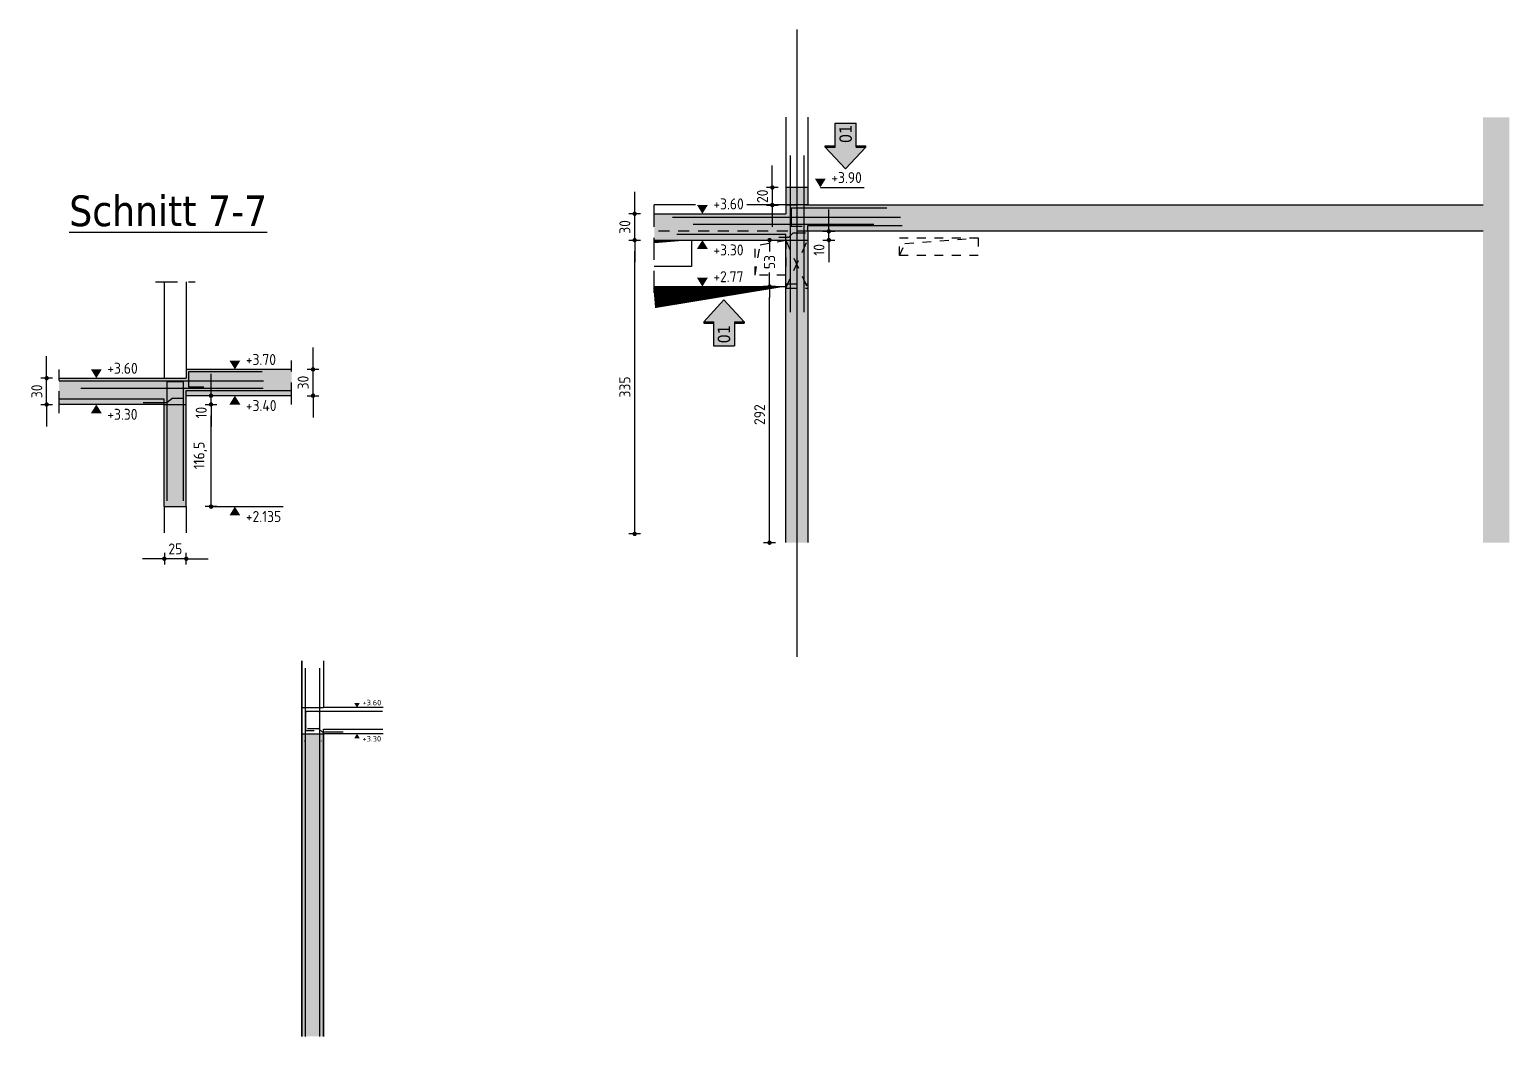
# Model space of a CAD drawing. Extents: x -19 to 96, y 0 to 49.
# Drawn here: x -18.94 to -2.07, y 22.41 to 33.89 of the extents above; entities that cross this region are included whole.
import ezdxf
from ezdxf.enums import TextEntityAlignment as Align

# ---------------------------------------------------------------- set-up
doc = ezdxf.new("R2010")
doc.units = 0
doc.header["$LTSCALE"] = 0.5
for name, pattern in [('AUSGEZOGEN', [1000.01, 1000, 0.01]), ('DASHED', [0.75, 0.5, -0.25]), ('HIDDEN', [0.375, 0.25, -0.125]), ('HIDDEN2', [0.187, 0.125, -0.062])]:
    doc.linetypes.add(name, pattern=pattern)
for name, color, linetype in [('ACHSEN', 7, 'Continuous'), ('AFU', 7, 'Continuous'), ('BETON', 7, 'Continuous'), ('grau_hell', 7, 'Continuous'), ('grau_mittel', 7, 'Continuous'), ('HILFE', 7, 'Continuous'), ('INDEX', 7, 'Continuous'), ('koten', 7, 'Continuous'), ('MASSE', 7, 'Continuous'), ('OBJEKT', 7, 'Continuous'), ('RND', 7, 'Continuous'), ('SCHATTEN', 7, 'Continuous'), ('TEXT', 7, 'Continuous'), ('VERDECKT', 7, 'Continuous'), ('WD', 7, 'Continuous')]:
    doc.layers.add(name, color=color, linetype=linetype)
doc.layers.add('NOPLOT', color=7, linetype='Continuous', plot=False)
doc.styles.add('helv', font='tahoma.ttf')
doc.styles.add('txt', font='isocp.shx')
doc.linetypes.add('AFU_50K', pattern='A,0.15,["/",Standard,S=0.2,R=0,X=-0.01,Y=-0.1],0.07,["/",Standard,S=0.2,R=0,X=-0.01,Y=-0.1],0.15', length=0.37)
doc.dimstyles.new('DOT_I', dxfattribs={"dimscale": 0.5, "dimtxt": 0.25, "dimasz": 0.25, "dimexe": 0.1, "dimexo": 0.3, "dimgap": 0.1, "dimtad": 1, "dimdec": 3, "dimzin": 3, "dimtxsty": 'txt', "dimblk": 'DOT', "dimblk1": 'DOT', "dimblk2": 'DOT', "dimsah": 1, "dimcen": 0.1, "dimse1": 1, "dimse2": 1, "dimazin": 0, "dimtfac": 1, "dimtdec": 4, "dimtix": 1, "dimtmove": 2, "dimatfit": 3, "dimfxl": 0, "dimtvp": 1, "dimtolj": 1, "dimtzin": 0, "dimarcsym": 0})

# ---------------------------------------------------------------- blocks, each defined once
blk = doc.blocks.new('okrd_o')
at = {"layer": 'koten', "color": 7, "linetype": 'Continuous'}
blk.add_solid([(-0.125, 0.202), (0.125, 0.202), (0, 0)], dxfattribs=at)
at = {"layer": 'koten', "style": 'txt'}
blk.add_attdef('OKRD', (0.25, 0.1), '', height=0.25, dxfattribs=at)
blk = doc.blocks.new('okrd_u')
at = {"layer": 'koten', "color": 7, "linetype": 'Continuous'}
blk.add_solid([(-0.125, -0.202), (0.125, -0.202), (0, 0)], dxfattribs=at)
at = {"layer": 'koten', "style": 'txt'}
blk.add_attdef('OKRD', (0.25, -0.35), '', height=0.25, dxfattribs=at)
blk = doc.blocks.new('DOT')
at = {"layer": 'MASSE', "color": 7, "linetype": 'Continuous'}
for p, q in [((0, 0), (-1, 0)), ((0, 0.54), (0, -0.54))]:
    blk.add_line(p, q, dxfattribs=at)
at = {"layer": 'MASSE', "color": 7, "linetype": 'Continuous', "const_width": 0.2}
blk.add_lwpolyline([(-0.1, 0, 1), (0.1, 0, 1)], format="xyb", close=True, dxfattribs=at)
blk = doc.blocks.new('*D201')
at = {"layer": 'Defpoints', "color": 0, "linetype": 'AUSGEZOGEN', "transparency": 16777216}
for p in [(-12.039, 31.791), (-12.039, 31.791), (-12.039, 31.491)]:
    blk.add_point(p, dxfattribs=at)
at = {"layer": 'MASSE', "color": 0, "linetype": 'AUSGEZOGEN', "lineweight": -2, "transparency": 16777216}
for p, q in [((-12.039, 31.916), (-12.039, 32.041)), ((-12.039, 31.491), (-12.039, 31.791)), ((-12.039, 31.366), (-12.039, 31.241))]:
    blk.add_line(p, q, dxfattribs=at)
at = {"layer": 'MASSE', "color": 0, "linetype": 'AUSGEZOGEN', "lineweight": -2, "transparency": 16777216, "xscale": 0.125, "yscale": 0.125, "zscale": 0.125}
for p, rotation in [((-12.039, 31.791), 270), ((-12.039, 31.491), 90)]:
    blk.add_blockref('DOT', p, dxfattribs=dict(at, rotation=rotation))
at = {"layer": 'MASSE', "color": 0, "linetype": 'AUSGEZOGEN', "transparency": 16777216, "insert": (-12.151, 31.641), "char_height": 0.125, "attachment_point": 5, "rotation": 90, "style": 'txt'}
blk.add_mtext('\\A1;30', dxfattribs=at)
blk = doc.blocks.new('*D202')
at = {"layer": 'Defpoints', "color": 0, "linetype": 'AUSGEZOGEN', "transparency": 16777216}
for p in [(-10.501, 31.491), (-10.501, 31.491), (-10.501, 30.961)]:
    blk.add_point(p, dxfattribs=at)
at = {"layer": 'MASSE', "color": 0, "linetype": 'AUSGEZOGEN', "lineweight": -2, "transparency": 16777216}
for p, q in [((-10.501, 31.366), (-10.501, 31.363)), ((-10.501, 31.086), (-10.501, 31.12))]:
    blk.add_line(p, q, dxfattribs=at)
at = {"layer": 'MASSE', "color": 0, "linetype": 'AUSGEZOGEN', "lineweight": -2, "transparency": 16777216, "xscale": 0.125, "yscale": 0.125, "zscale": 0.125}
for p, rotation in [((-10.501, 31.491), 90), ((-10.501, 30.961), 270)]:
    blk.add_blockref('DOT', p, dxfattribs=dict(at, rotation=rotation))
at = {"layer": 'MASSE', "color": 0, "linetype": 'AUSGEZOGEN', "transparency": 16777216, "insert": (-10.501, 31.241), "char_height": 0.125, "attachment_point": 5, "rotation": 90, "style": 'txt'}
blk.add_mtext('\\A1;53', dxfattribs=at)
blk = doc.blocks.new('*D203')
at = {"layer": 'Defpoints', "color": 0, "linetype": 'AUSGEZOGEN', "transparency": 16777216}
for p in [(-9.825, 31.591), (-9.825, 31.591), (-9.825, 31.491)]:
    blk.add_point(p, dxfattribs=at)
at = {"layer": 'MASSE', "color": 0, "linetype": 'AUSGEZOGEN', "lineweight": -2, "transparency": 16777216}
for p, q in [((-9.825, 31.716), (-9.825, 31.841)), ((-9.825, 31.491), (-9.825, 31.591)), ((-9.825, 31.366), (-9.825, 31.241))]:
    blk.add_line(p, q, dxfattribs=at)
at = {"layer": 'MASSE', "color": 0, "linetype": 'AUSGEZOGEN', "lineweight": -2, "transparency": 16777216, "xscale": 0.125, "yscale": 0.125, "zscale": 0.125}
for p, rotation in [((-9.825, 31.591), 270), ((-9.825, 31.491), 90)]:
    blk.add_blockref('DOT', p, dxfattribs=dict(at, rotation=rotation))
at = {"layer": 'MASSE', "color": 0, "linetype": 'AUSGEZOGEN', "transparency": 16777216, "insert": (-9.937, 31.38), "char_height": 0.125, "attachment_point": 5, "rotation": 90, "style": 'txt'}
blk.add_mtext('\\A1;10', dxfattribs=at)
blk = doc.blocks.new('*D204')
at = {"layer": 'Defpoints', "color": 0, "linetype": 'AUSGEZOGEN', "transparency": 16777216}
for p in [(-12.039, 31.491), (-12.039, 31.491), (-12.039, 28.141)]:
    blk.add_point(p, dxfattribs=at)
at = {"layer": 'MASSE', "color": 0, "linetype": 'AUSGEZOGEN', "lineweight": -2, "transparency": 16777216}
blk.add_line((-12.039, 28.266), (-12.039, 31.366), dxfattribs=at)
at = {"layer": 'MASSE', "color": 0, "linetype": 'AUSGEZOGEN', "lineweight": -2, "transparency": 16777216, "xscale": 0.125, "yscale": 0.125, "zscale": 0.125}
for p, rotation in [((-12.039, 31.491), 90), ((-12.039, 28.141), 270)]:
    blk.add_blockref('DOT', p, dxfattribs=dict(at, rotation=rotation))
at = {"layer": 'MASSE', "color": 0, "linetype": 'AUSGEZOGEN', "transparency": 16777216, "insert": (-12.151, 29.816), "char_height": 0.125, "attachment_point": 5, "rotation": 90, "style": 'txt'}
blk.add_mtext('\\A1;335', dxfattribs=at)
blk = doc.blocks.new('*D205')
at = {"layer": 'Defpoints', "color": 0, "linetype": 'AUSGEZOGEN', "transparency": 16777216}
for p in [(-10.501, 30.961), (-10.501, 30.961), (-10.501, 28.041)]:
    blk.add_point(p, dxfattribs=at)
at = {"layer": 'MASSE', "color": 0, "linetype": 'AUSGEZOGEN', "lineweight": -2, "transparency": 16777216}
blk.add_line((-10.501, 28.166), (-10.501, 30.836), dxfattribs=at)
at = {"layer": 'MASSE', "color": 0, "linetype": 'AUSGEZOGEN', "lineweight": -2, "transparency": 16777216, "xscale": 0.125, "yscale": 0.125, "zscale": 0.125}
for p, rotation in [((-10.501, 30.961), 90), ((-10.501, 28.041), 270)]:
    blk.add_blockref('DOT', p, dxfattribs=dict(at, rotation=rotation))
at = {"layer": 'MASSE', "color": 0, "linetype": 'AUSGEZOGEN', "transparency": 16777216, "insert": (-10.614, 29.501), "char_height": 0.125, "attachment_point": 5, "rotation": 90, "style": 'txt'}
blk.add_mtext('\\A1;292', dxfattribs=at)
blk = doc.blocks.new('hin_ind5')
at = {"layer": 'grau_hell', "linetype": 'AUSGEZOGEN'}
h = blk.add_hatch(color=9, dxfattribs=at)
h.dxf.hatch_style = 2
h.paths.add_polyline_path([(0, 0), (0.619, -0.577), (0.619, -0.3), (1.306, -0.3), (1.306, 0.3), (0.619, 0.3), (0.619, 0.577)])
h.paths.add_polyline_path([(0.34, -0.274), (1.311, -0.274), (1.311, 0.274), (0.34, 0.274)], flags=9)
at = {"layer": 'OBJEKT', "linetype": 'AUSGEZOGEN'}
for points in [[(0.619, 0.3), (0.66, 0.3), (0.66, 0.577), (0.619, 0.577)], [(0.619, -0.577), (0.66, -0.577), (0.66, -0.3), (0.619, -0.3)]]:
    blk.add_hatch(color=1, dxfattribs=at).paths.add_polyline_path(points)
at = {"layer": 'OBJEKT', "color": 1, "linetype": 'AUSGEZOGEN'}
for p, q in [((0, 0), (0.619, 0.577)), ((0.619, 0.577), (0.619, 0.3)), ((0.619, 0.577), (0.66, 0.577)), ((0.66, 0.577), (0.66, 0.3)), ((0, 0), (0.619, -0.577)), ((0.619, 0.3), (1.306, 0.3)), ((1.306, 0.3), (1.306, -0.3)), ((0.619, -0.3), (0.619, -0.577)), ((0.619, -0.3), (1.306, -0.3)), ((0.66, -0.3), (0.66, -0.577))]:
    blk.add_line(p, q, dxfattribs=at)
at = {"layer": 'OBJEKT', "color": 7, "linetype": 'AUSGEZOGEN'}
blk.add_line((0.619, -0.577), (0.66, -0.577), dxfattribs=at)
at = {"layer": 'INDEX', "color": 1, "linetype": 'Continuous', "style": 'helv'}
blk.add_attdef('INDEX', text='', height=0.35, rotation=360, dxfattribs=at).set_placement((1.259, 0), align=Align.MIDDLE_RIGHT)
blk = doc.blocks.new('*D206')
at = {"layer": 'Defpoints', "color": 0, "linetype": 'AUSGEZOGEN', "transparency": 16777216}
for p in [(-10.47, 32.091), (-10.47, 31.891), (-10.47, 31.891)]:
    blk.add_point(p, dxfattribs=at)
at = {"layer": 'MASSE', "color": 0, "linetype": 'AUSGEZOGEN', "lineweight": -2, "transparency": 16777216}
for p, q in [((-10.47, 32.216), (-10.47, 32.341)), ((-10.47, 32.091), (-10.47, 31.891)), ((-10.47, 31.766), (-10.47, 31.641))]:
    blk.add_line(p, q, dxfattribs=at)
at = {"layer": 'MASSE', "color": 0, "linetype": 'AUSGEZOGEN', "lineweight": -2, "transparency": 16777216, "xscale": 0.125, "yscale": 0.125, "zscale": 0.125}
for p, rotation in [((-10.47, 32.091), 270), ((-10.47, 31.891), 90)]:
    blk.add_blockref('DOT', p, dxfattribs=dict(at, rotation=rotation))
at = {"layer": 'MASSE', "color": 0, "linetype": 'AUSGEZOGEN', "transparency": 16777216, "insert": (-10.582, 31.991), "char_height": 0.125, "attachment_point": 5, "rotation": 90, "style": 'txt'}
blk.add_mtext('\\A1;20', dxfattribs=at)
blk = doc.blocks.new('*D211')
at = {"layer": 'Defpoints', "color": 0, "linetype": 'AUSGEZOGEN', "transparency": 16777216}
for p in [(-18.743, 29.917), (-18.743, 29.917), (-18.743, 29.617)]:
    blk.add_point(p, dxfattribs=at)
at = {"layer": 'MASSE', "color": 0, "linetype": 'AUSGEZOGEN', "lineweight": -2, "transparency": 16777216}
for p, q in [((-18.743, 30.042), (-18.743, 30.167)), ((-18.743, 29.617), (-18.743, 29.917)), ((-18.743, 29.492), (-18.743, 29.367))]:
    blk.add_line(p, q, dxfattribs=at)
at = {"layer": 'MASSE', "color": 0, "linetype": 'AUSGEZOGEN', "lineweight": -2, "transparency": 16777216, "xscale": 0.125, "yscale": 0.125, "zscale": 0.125}
for p, rotation in [((-18.743, 29.917), 270), ((-18.743, 29.617), 90)]:
    blk.add_blockref('DOT', p, dxfattribs=dict(at, rotation=rotation))
at = {"layer": 'MASSE', "color": 0, "linetype": 'AUSGEZOGEN', "transparency": 16777216, "insert": (-18.855, 29.767), "char_height": 0.125, "attachment_point": 5, "rotation": 90, "style": 'txt'}
blk.add_mtext('\\A1;30', dxfattribs=at)
blk = doc.blocks.new('*D212')
at = {"layer": 'Defpoints', "color": 0, "linetype": 'AUSGEZOGEN', "transparency": 16777216}
for p in [(-15.706, 30.017), (-15.706, 30.017), (-15.706, 29.717)]:
    blk.add_point(p, dxfattribs=at)
at = {"layer": 'MASSE', "color": 0, "linetype": 'AUSGEZOGEN', "lineweight": -2, "transparency": 16777216}
for p, q in [((-15.706, 30.142), (-15.706, 30.267)), ((-15.706, 29.717), (-15.706, 30.017)), ((-15.706, 29.592), (-15.706, 29.467))]:
    blk.add_line(p, q, dxfattribs=at)
at = {"layer": 'MASSE', "color": 0, "linetype": 'AUSGEZOGEN', "lineweight": -2, "transparency": 16777216, "xscale": 0.125, "yscale": 0.125, "zscale": 0.125}
for p, rotation in [((-15.706, 30.017), 270), ((-15.706, 29.717), 90)]:
    blk.add_blockref('DOT', p, dxfattribs=dict(at, rotation=rotation))
at = {"layer": 'MASSE', "color": 0, "linetype": 'AUSGEZOGEN', "transparency": 16777216, "insert": (-15.819, 29.867), "char_height": 0.125, "attachment_point": 5, "rotation": 90, "style": 'txt'}
blk.add_mtext('\\A1;30', dxfattribs=at)
blk = doc.blocks.new('*D213')
at = {"layer": 'Defpoints', "color": 0, "linetype": 'AUSGEZOGEN', "transparency": 16777216}
for p in [(-17.401, 27.858), (-17.401, 27.858), (-17.151, 27.858)]:
    blk.add_point(p, dxfattribs=at)
at = {"layer": 'MASSE', "color": 0, "linetype": 'AUSGEZOGEN', "lineweight": -2, "transparency": 16777216}
for p, q in [((-17.526, 27.858), (-17.651, 27.858)), ((-17.151, 27.858), (-17.401, 27.858)), ((-17.026, 27.858), (-16.901, 27.858))]:
    blk.add_line(p, q, dxfattribs=at)
at = {"layer": 'MASSE', "color": 0, "linetype": 'AUSGEZOGEN', "lineweight": -2, "transparency": 16777216, "xscale": 0.125, "yscale": 0.125, "zscale": 0.125}
blk.add_blockref('DOT', (-17.401, 27.858), dxfattribs=at)
at = {"layer": 'MASSE', "color": 0, "linetype": 'AUSGEZOGEN', "lineweight": -2, "transparency": 16777216, "xscale": 0.125, "yscale": 0.125, "zscale": 0.125, "rotation": 180}
blk.add_blockref('DOT', (-17.151, 27.858), dxfattribs=at)
at = {"layer": 'MASSE', "color": 0, "linetype": 'AUSGEZOGEN', "transparency": 16777216, "insert": (-17.276, 27.97), "char_height": 0.125, "attachment_point": 5, "style": 'txt'}
blk.add_mtext('\\A1;25', dxfattribs=at)
blk = doc.blocks.new('*D214')
at = {"layer": 'Defpoints', "color": 0, "linetype": 'AUSGEZOGEN', "transparency": 16777216}
for p in [(-16.869, 29.717), (-16.869, 29.717), (-16.869, 29.617)]:
    blk.add_point(p, dxfattribs=at)
at = {"layer": 'MASSE', "color": 0, "linetype": 'AUSGEZOGEN', "lineweight": -2, "transparency": 16777216}
for p, q in [((-16.869, 29.842), (-16.869, 29.967)), ((-16.869, 29.617), (-16.869, 29.717)), ((-16.869, 29.492), (-16.869, 29.367))]:
    blk.add_line(p, q, dxfattribs=at)
at = {"layer": 'MASSE', "color": 0, "linetype": 'AUSGEZOGEN', "lineweight": -2, "transparency": 16777216, "xscale": 0.125, "yscale": 0.125, "zscale": 0.125}
for p, rotation in [((-16.869, 29.717), 270), ((-16.869, 29.617), 90)]:
    blk.add_blockref('DOT', p, dxfattribs=dict(at, rotation=rotation))
at = {"layer": 'MASSE', "color": 0, "linetype": 'AUSGEZOGEN', "transparency": 16777216, "insert": (-16.981, 29.524), "char_height": 0.125, "attachment_point": 5, "rotation": 90, "style": 'txt'}
blk.add_mtext('\\A1;10', dxfattribs=at)
blk = doc.blocks.new('*D215')
at = {"layer": 'Defpoints', "color": 0, "linetype": 'AUSGEZOGEN', "transparency": 16777216}
for p in [(-16.869, 29.617), (-16.869, 29.617), (-16.869, 28.452)]:
    blk.add_point(p, dxfattribs=at)
at = {"layer": 'MASSE', "color": 0, "linetype": 'AUSGEZOGEN', "lineweight": -2, "transparency": 16777216}
blk.add_line((-16.869, 28.577), (-16.869, 29.492), dxfattribs=at)
at = {"layer": 'MASSE', "color": 0, "linetype": 'AUSGEZOGEN', "lineweight": -2, "transparency": 16777216, "xscale": 0.125, "yscale": 0.125, "zscale": 0.125}
for p, rotation in [((-16.869, 29.617), 90), ((-16.869, 28.452), 270)]:
    blk.add_blockref('DOT', p, dxfattribs=dict(at, rotation=rotation))
at = {"layer": 'MASSE', "color": 0, "linetype": 'AUSGEZOGEN', "transparency": 16777216, "insert": (-16.991, 29.035), "char_height": 0.125, "attachment_point": 5, "rotation": 90, "style": 'txt'}
blk.add_mtext('\\A1;116,5', dxfattribs=at)

msp = doc.modelspace()

# ---------------------------------------------------------------- hatches: boundary and pattern name
at = {"layer": 'grau_mittel'}
h = msp.add_hatch(color=61, dxfattribs=at)
h.paths.add_polyline_path([(-10.3164, 31.8914), (-10.3164, 31.7914), (-11.8164, 31.7914), (-11.8164, 31.4914), (-10.3164, 31.4914), (-10.0664, 31.4914), (-10.0664, 31.5914), (-2.3664, 31.5914), (-2.0664, 31.5914), (-2.0664, 31.8914), (-2.3664, 31.8914)])
h.paths.add_polyline_path([(-2.3664, 31.8914), (-2.0664, 31.8914), (-2.0664, 32.8914), (-2.3664, 32.8914)])
h.paths.add_polyline_path([(-10.3164, 28.0414), (-10.0664, 28.0414), (-10.0664, 31.4914), (-10.3164, 31.4914)])
h.paths.add_polyline_path([(-2.3669, 28.0414), (-2.0669, 28.0414), (-2.0664, 31.5914), (-2.3664, 31.5914)])
h = msp.add_hatch(color=61, dxfattribs=at)
h.paths.add_polyline_path([(-10.3164, 31.8914), (-10.1914, 31.8914), (-10.1914, 32.0914), (-10.3164, 32.0914)])
h.paths.add_polyline_path([(-10.1914, 31.8914), (-10.0664, 31.8914), (-10.0664, 32.0914), (-10.1914, 32.0914)])
h = msp.add_hatch(color=61, dxfattribs=at)
h.paths.add_polyline_path([(-17.1514, 29.6171), (-17.4014, 29.6171), (-17.4014, 28.4521), (-17.1514, 28.4521)])
h.paths.add_polyline_path([(-15.9514, 29.7171), (-15.9514, 30.0171), (-17.1514, 30.0171), (-17.1514, 29.9171), (-18.6014, 29.9171), (-18.6014, 29.6171), (-17.1514, 29.6171), (-17.1514, 29.7171)])
msp.add_hatch(color=61, dxfattribs=at).paths.add_polyline_path([(-15.5852, 25.8617), (-15.8352, 25.8617), (-15.8352, 22.4117), (-15.5852, 22.4117)])

# ---------------------------------------------------------------- linework, layer by layer
at = {"layer": 'ACHSEN', "color": 140, "linetype": 'AUSGEZOGEN'}
msp.add_line((-10.1914, 33.8914), (-10.1914, 26.7414), dxfattribs=at)
at = {"layer": 'AFU', "color": 8, "linetype": 'AFU_50K'}
for p, q in [((-10.0664, 31.8914), (-10.3164, 31.8914)), ((-10.3164, 31.4914), (-10.0664, 31.4914)), ((-17.4014, 29.6171), (-17.1514, 29.6171)), ((-15.8352, 26.1617), (-15.5852, 26.1617)), ((-15.8352, 25.8617), (-15.5852, 25.8617))]:
    msp.add_line(p, q, dxfattribs=at)
at = {"layer": 'BETON', "color": 6, "linetype": 'AUSGEZOGEN'}
for p, q in [((-10.0664, 32.0914), (-10.3164, 32.0914)), ((-10.3164, 32.0914), (-10.3164, 31.7914)), ((-10.0664, 32.0914), (-10.0664, 31.8914)), ((-10.0664, 31.8914), (-2.3664, 31.8914)), ((-11.8164, 31.7914), (-10.3164, 31.7914)), ((-10.0664, 31.5914), (-10.0664, 28.0414)), ((-2.3664, 31.5914), (-10.0664, 31.5914)), ((-11.8164, 31.4914), (-10.3164, 31.4914)), ((-10.3164, 28.0414), (-10.3164, 31.4914)), ((-18.6014, 29.9171), (-17.1514, 29.9171)), ((-15.9514, 30.0171), (-17.1514, 30.0171)), ((-17.1514, 30.0171), (-17.1514, 29.9171)), ((-15.9514, 29.7171), (-17.1514, 29.7171)), ((-17.1514, 28.4521), (-17.1514, 29.7171)), ((-17.4014, 29.6171), (-18.6014, 29.6171)), ((-17.4014, 28.4521), (-17.4014, 29.6171)), ((-17.4014, 28.4521), (-17.1514, 28.4521)), ((-15.5852, 26.693), (-15.5852, 26.1617)), ((-14.9046, 25.8617), (-15.5852, 25.8617))]:
    msp.add_line(p, q, dxfattribs=at)
at = {"layer": 'BETON', "color": 6, "linetype": 'AUSGEZOGEN', "lineweight": 35}
for p, q in [((-15.8352, 26.6922), (-15.8352, 22.4117)), ((-15.5852, 25.8617), (-15.5852, 22.4117))]:
    msp.add_line(p, q, dxfattribs=at)
at = {"layer": 'BETON', "color": 6, "linetype": 'AUSGEZOGEN', "lineweight": 25}
msp.add_line((-14.9046, 26.1617), (-15.5852, 26.1617), dxfattribs=at)
at = {"layer": 'HILFE', "color": 102, "linetype": 'AUSGEZOGEN'}
for p, q in [((-9.9223, 32.0914), (-9.4242, 32.0914)), ((-16.8687, 28.4521), (-16.045, 28.4521))]:
    msp.add_line(p, q, dxfattribs=at)
at = {"layer": 'HILFE', "color": 102, "linetype": 'DASHED'}
for p, q in [((-11.8164, 30.8914), (-11.8164, 31.9914)), ((-17.5014, 31.0171), (-17.0514, 31.0171)), ((-15.9514, 29.6171), (-15.9514, 30.1171)), ((-18.6014, 29.5171), (-18.6014, 30.0171))]:
    msp.add_line(p, q, dxfattribs=at)
at = {"layer": 'NOPLOT', "color": 191, "linetype": 'AUSGEZOGEN'}
for p, q in [((-10.2678, 32.4558), (-10.2678, 30.6704)), ((-10.1102, 32.4558), (-10.1102, 30.6704)), ((-11.6073, 31.7514), (-9.0099, 31.7514)), ((-9.1635, 31.8547), (-10.2538, 31.8547)), ((-10.2538, 31.8547), (-10.2538, 31.6511)), ((-10.3164, 31.5564), (-11.5572, 31.5564)), ((-9.3129, 31.6692), (-11.3712, 31.6692)), ((-10.3164, 31.4914), (-10.3164, 31.5564)), ((-10.2814, 31.526), (-10.2326, 31.5757)), ((-10.2538, 31.6511), (-10.1286, 31.6511)), ((-10.2326, 31.5757), (-10.0901, 31.5757)), ((-10.0664, 31.5914), (-10.0664, 31.6564)), ((-10.0664, 31.6564), (-8.9885, 31.6564)), ((-10.3949, 31.526), (-10.2814, 31.526)), ((-18.6014, 29.8854), (-16.2723, 29.8854)), ((-17.1824, 29.8746), (-17.3743, 29.8746)), ((-17.3743, 29.8746), (-17.3743, 28.5188)), ((-17.1824, 28.517), (-17.1824, 29.8746)), ((-16.2862, 29.99), (-17.1244, 29.99)), ((-17.1244, 29.99), (-17.1244, 29.8163)), ((-16.2754, 29.7994), (-18.3533, 29.7994)), ((-17.1514, 29.7171), (-17.1514, 29.7763)), ((-17.1514, 29.7763), (-15.9514, 29.7763)), ((-17.1244, 29.8163), (-16.9506, 29.8163)), ((-17.4014, 29.6764), (-18.6014, 29.6764)), ((-17.6442, 29.6379), (-17.3733, 29.6379)), ((-17.4014, 29.6171), (-17.4014, 29.6764)), ((-17.3733, 29.6379), (-17.3136, 29.688)), ((-17.3136, 29.688), (-17.1914, 29.688)), ((-14.9155, 26.1146), (-15.7937, 26.1146)), ((-15.7937, 26.1146), (-15.7937, 25.8994)), ((-15.7937, 25.8994), (-15.6932, 25.8994)), ((-15.6398, 25.9185), (-15.7701, 25.9185)), ((-15.5971, 25.8811), (-15.6398, 25.9185)), ((-15.3615, 25.8811), (-15.5971, 25.8811)), ((-15.5852, 25.8617), (-15.5852, 25.9135)), ((-15.5852, 25.9135), (-14.9085, 25.9135))]:
    msp.add_line(p, q, dxfattribs=at)
at = {"layer": 'OBJEKT', "color": 7, "linetype": 'AUSGEZOGEN'}
for p, q in [((-10.3164, 32.8914), (-10.3164, 32.0914)), ((-10.0664, 32.8914), (-10.0664, 32.0914)), ((-11.3461, 31.8914), (-11.8164, 31.8914)), ((-10.3164, 31.8914), (-10.759, 31.8914)), ((-11.8164, 31.4914), (-11.3914, 31.4914)), ((-11.3914, 31.4914), (-11.3914, 31.1914)), ((-11.3914, 31.1914), (-11.8164, 31.1914)), ((-17.4014, 31.0171), (-17.4014, 29.9171)), ((-17.1514, 31.0171), (-17.1514, 30.0171)), ((-11.8164, 30.9614), (-10.3164, 30.9614)), ((-17.4014, 28.4521), (-17.4014, 28.1521)), ((-17.1514, 28.4521), (-17.1514, 28.1521))]:
    msp.add_line(p, q, dxfattribs=at)
at = {"layer": 'RND', "color": 1, "linetype": 'AUSGEZOGEN'}
for points in [[(-15.7937, 22.4117), (-15.7937, 26.6117)], [(-15.6266, 22.4117), (-15.6266, 26.6117)]]:
    msp.add_lwpolyline(points, dxfattribs=at)
at = {"layer": 'RND', "color": 7, "linetype": 'AUSGEZOGEN', "const_width": 0.006}
for points in [[(-15.7884, 26.1064, 1), (-15.7824, 26.1064, 1)], [(-15.64, 26.1064, 1), (-15.634, 26.1064, 1)], [(-15.7884, 25.9398, 1), (-15.7824, 25.9398, 1)], [(-15.64, 25.9398, 1), (-15.634, 25.9398, 1)], [(-15.8053, 25.7798, 1), (-15.7993, 25.7798, 1)], [(-15.617, 25.7798, 1), (-15.611, 25.7798, 1)]]:
    msp.add_lwpolyline(points, format="xyb", close=True, dxfattribs=at)
at = {"layer": 'SCHATTEN', "color": 1, "linetype": 'AUSGEZOGEN'}
for points in [[(-11.8164, 31.4736, 0.0355, 0, 0), (-11.3914, 31.4914, 0, 0, 0)], [(-11.8164, 30.8387, 0.2462, 0, 0), (-10.3164, 30.9614, 0, 0, 0)]]:
    msp.add_lwpolyline(points, format="xyseb", dxfattribs=at)
at = {"layer": 'VERDECKT', "color": 7, "linetype": 'HIDDEN'}
for p, q in [((-10.3164, 31.8914), (-10.0664, 31.8914)), ((-10.0664, 31.5914), (-11.8164, 31.5914)), ((-10.3164, 31.4914), (-10.0664, 31.4914)), ((-10.3164, 30.9414), (-10.0664, 31.4914)), ((-10.3164, 31.4914), (-10.0664, 30.9414)), ((-10.3164, 30.9914), (-10.0664, 30.9914)), ((-10.3164, 30.9414), (-10.0664, 30.9414))]:
    msp.add_line(p, q, dxfattribs=at)
at = {"layer": 'WD', "color": 7, "linetype": 'HIDDEN2'}
for p, q in [((-10.6664, 31.0914), (-10.6093, 31.4359)), ((-10.6093, 31.4359), (-10.3164, 31.4914)), ((-9.0214, 31.3164), (-8.9574, 31.4537)), ((-8.9574, 31.4537), (-8.1214, 31.5164))]:
    msp.add_line(p, q, dxfattribs=at)
for points in [[(-10.6664, 31.4914), (-10.3164, 31.4914), (-10.3164, 31.0914), (-10.6664, 31.0914)], [(-9.0214, 31.5164), (-8.1214, 31.5164), (-8.1214, 31.3164), (-9.0214, 31.3164)]]:
    msp.add_lwpolyline(points, close=True, dxfattribs=at)

# ---------------------------------------------------------------- block references
at = {"layer": 'INDEX', "color": 7, "linetype": 'AUSGEZOGEN', "xscale": 0.4, "yscale": 0.4, "zscale": 0.4, "rotation": 90.00000000000001}
msp.add_blockref('hin_ind5', (-9.6346, 32.3033), dxfattribs=at).add_auto_attribs({'INDEX': '01'})
at = {"layer": 'INDEX', "color": 7, "linetype": 'AUSGEZOGEN'}
ref = msp.add_blockref('hin_ind5', (-11.021, 30.8085), dxfattribs=dict(at, xscale=-0.4, yscale=0.4, zscale=0.4, rotation=90))
ref.add_attrib('INDEX', '01', dxfattribs={"color": 1, "linetype": 'Continuous', "height": 0.14, "rotation": 90, "style": 'helv'}).set_placement((-11.021, 30.5228), align=Align.MIDDLE_RIGHT)
at = {"layer": 'koten', "color": 7, "linetype": 'AUSGEZOGEN'}
for name, p, xscale, yscale, zscale, values in [('okrd_o', (-9.9223, 32.0914), 0.5, 0.5, 0.5, {'OKRD': '+3.90'}), ('okrd_o', (-11.267, 31.7914), 0.5, 0.5, 0.5, {'OKRD': '+3.60'}), ('okrd_o', (-11.267, 30.9614), 0.5, 0.5, 0.5, {'OKRD': '+2.77'}), ('okrd_o', (-18.1764, 29.9171), 0.5, 0.5, 0.5, {'OKRD': '+3.60'}), ('okrd_o', (-16.5969, 30.0171), 0.5, 0.5, 0.5, {'OKRD': '+3.70'}), ('okrd_u', (-15.2046, 25.8617), 0.25, 0.25, 0.25, {'OKRD': '+3.30'})]:
    msp.add_blockref(name, p, dxfattribs=dict(at, xscale=xscale, yscale=yscale, zscale=zscale)).add_auto_attribs(values)
at = {"layer": 'koten', "color": 7, "linetype": 'DASHED'}
for name, p, xscale, yscale, zscale, values in [('okrd_u', (-11.267, 31.4914), 0.5, 0.5, 0.5, {'OKRD': '+3.30'}), ('okrd_u', (-16.5969, 29.7171), 0.5, 0.5, 0.5, {'OKRD': '+3.40'}), ('okrd_u', (-18.1764, 29.6171), 0.5, 0.5, 0.5, {'OKRD': '+3.30'}), ('okrd_u', (-16.5969, 28.4521), 0.5, 0.5, 0.5, {'OKRD': '+2.135'}), ('okrd_o', (-15.2046, 26.1617), 0.25, 0.25, 0.25, {'OKRD': '+3.60'})]:
    msp.add_blockref(name, p, dxfattribs=dict(at, xscale=xscale, yscale=yscale, zscale=zscale)).add_auto_attribs(values)

# ---------------------------------------------------------------- texts
at = {"layer": 'TEXT', "color": 5, "linetype": 'AUSGEZOGEN', "style": 'helv'}
msp.add_text('%%USchnitt 7-7', height=0.35, dxfattribs=at).set_placement((-18.485, 31.6504))

# ---------------------------------------------------------------- dimensions: what is measured, and where the dimension line sits
at = {"layer": 'MASSE', "color": 7, "linetype": 'AUSGEZOGEN'}
for base, p1, p2, angle, override, picture, middle in [((-10.4695, 31.8914), (-10.4695, 32.0914), (-10.4695, 31.8914), 90, {"dimdec": 0, "dimlfac": 100}, '*D206', (-10.582, 31.9914)), ((-12.0389, 31.7914), (-12.0389, 31.4914), (-12.0389, 31.7914), 90, {"dimdec": 0, "dimlfac": 100}, '*D201', (-12.1514, 31.6414)), ((-12.0389, 31.4914), (-12.0389, 28.1414), (-12.0389, 31.4914), 270, {"dimdec": 0, "dimlfac": 100}, '*D204', (-12.1514, 29.8164)), ((-10.5013, 30.9614), (-10.5013, 28.0414), (-10.5013, 30.9614), 90, {"dimdec": 0, "dimlfac": 100}, '*D205', (-10.6138, 29.5014)), ((-15.7064, 30.0171), (-15.7064, 29.7171), (-15.7064, 30.0171), 90, {"dimdec": 0, "dimlfac": 100}, '*D212', (-15.8189, 29.8671)), ((-18.7428, 29.9171), (-18.7428, 29.6171), (-18.7428, 29.9171), 90, {"dimdec": 0, "dimlfac": 100}, '*D211', (-18.8553, 29.7671)), ((-16.8687, 29.6171), (-16.8687, 28.4521), (-16.8687, 29.6171), 90, {"dimdec": 1, "dimlfac": 100}, '*D215', (-16.9906, 29.0346))]:
    dim = msp.add_linear_dim(base=base, p1=p1, p2=p2, angle=angle, dimstyle='DOT_I', override=override, dxfattribs=at)
    dim.commit()
    dim.dimension.update_dxf_attribs({"geometry": picture, "text_midpoint": middle})
for base, p1, p2, picture, middle in [((-9.825, 31.5914), (-9.825, 31.4914), (-9.825, 31.5914), '*D203', (-9.9375, 31.3796)), ((-10.5013, 31.4914), (-10.5013, 30.9614), (-10.5013, 31.4914), '*D202', (-10.5013, 31.2414)), ((-16.8687, 29.7171), (-16.8687, 29.6171), (-16.8687, 29.7171), '*D214', (-16.9812, 29.5237))]:
    dim = msp.add_linear_dim(base=base, p1=p1, p2=p2, angle=90, dimstyle='DOT_I', override={"dimdec": 0, "dimlfac": 100}, dxfattribs=at)
    dim.commit()
    dim.dimension.update_dxf_attribs({"geometry": picture, "text_midpoint": middle, "dimtype": 160})
dim = msp.add_linear_dim(base=(-17.4014, 27.8578), p1=(-17.1514, 27.8578), p2=(-17.4014, 27.8578), dimstyle='DOT_I', override={"dimdec": 0, "dimlfac": 100}, dxfattribs=at)
dim.commit()
dim.dimension.update_dxf_attribs({"geometry": '*D213', "text_midpoint": (-17.2764, 27.9703)})

doc.saveas('drawing.dxf')
